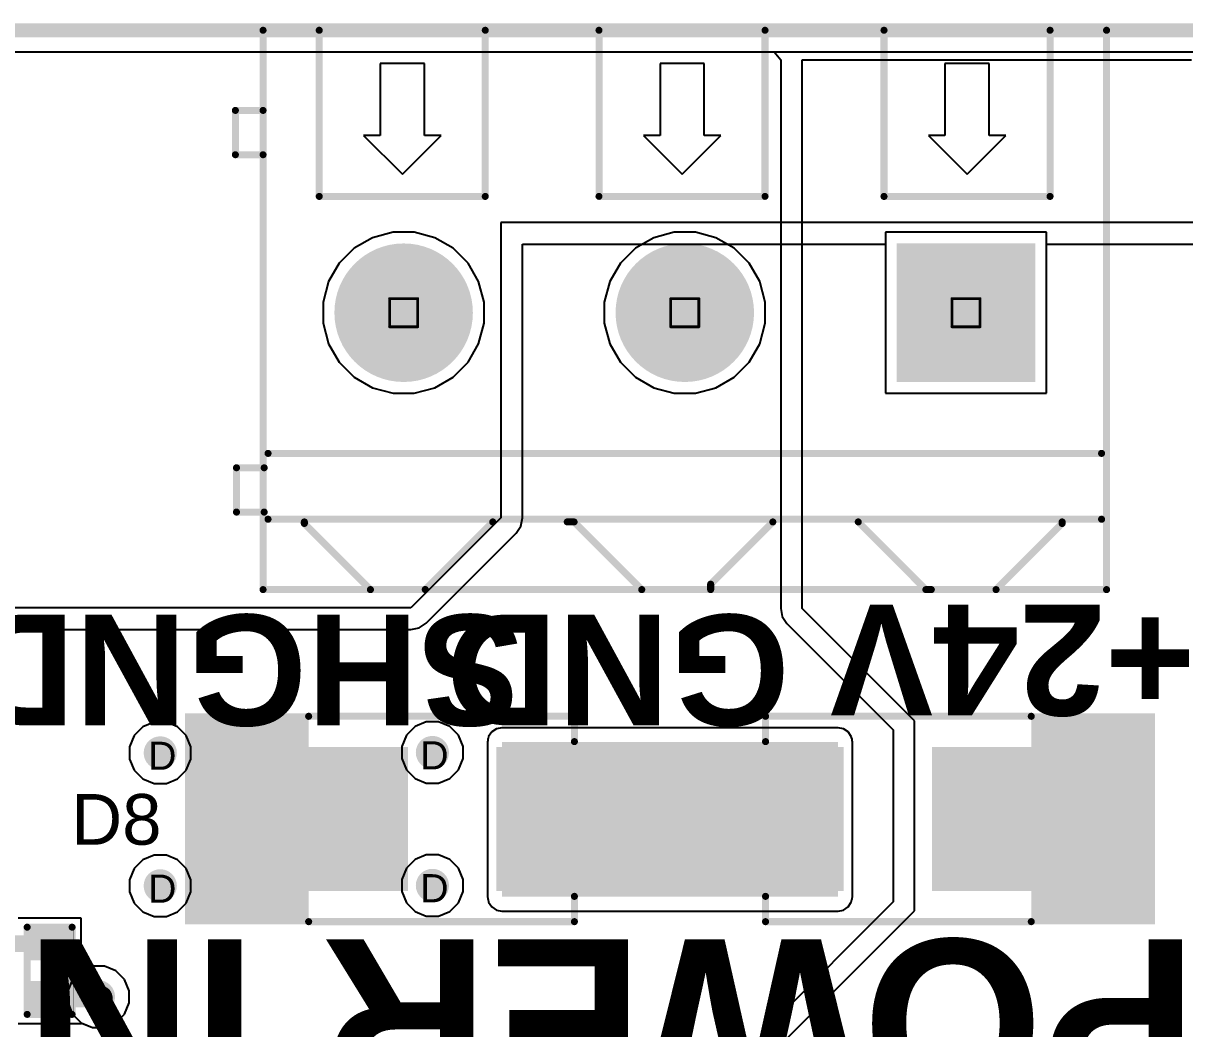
# Model space of a CAD drawing. Header units: inches. Extents: x -11 to 5428, y 0 to 5423.
# Drawn here: x 309.53 to 330.52, y 91.97 to 110.13 of the extents above; entities that cross this region are included whole.
import ezdxf

# ---------------------------------------------------------------- set-up
doc = ezdxf.new("R2010")
doc.units = ezdxf.units.IN
for name, color, linetype in [('Board Outline', 216, 'Continuous'), ('Bottom Layer', 5, 'Continuous'), ('Bottom Solder', 6, 'Continuous'), ('Drill Drawing', 1, 'Continuous'), ('GND', 16, 'Continuous'), ('Multi-Layer', 9, 'Continuous'), ('Pad Holes', 156, 'Continuous'), ('PWR', 76, 'Continuous'), ('Top Layer', 1, 'Continuous'), ('Top Overlay', 2, 'Continuous'), ('Top Paste', 8, 'Continuous'), ('Top Solder', 216, 'Continuous'), ('Via Holes', 16, 'Continuous')]:
    doc.layers.add(name, color=color, linetype=linetype)
doc.styles.add('Arial', font='', dxfattribs={"height": 0.2})
doc.styles.add('Arial_Bold', font='', dxfattribs={"height": 0.2})
doc.styles.get('Arial').set_extended_font_data('Arial')
doc.styles.get('Arial_Bold').set_extended_font_data('Arial', bold=True)

# ---------------------------------------------------------------- blocks, each defined once
blk = doc.blocks.new('R___0402_115')
at = {"layer": 'Top Layer'}
for points in [[(-0.698, -0.318), (-0.698, 0.318), (-0.241, 0.318), (-0.241, -0.318)], [(0.241, -0.318), (0.241, 0.318), (0.699, 0.318), (0.699, -0.318)]]:
    blk.add_hatch(color=1, dxfattribs=at).paths.add_polyline_path(points)
at = {"layer": 'Top Paste'}
for points in [[(-0.698, -0.318), (-0.698, 0.318), (-0.241, 0.318), (-0.241, -0.318)], [(0.241, -0.318), (0.241, 0.318), (0.699, 0.318), (0.699, -0.318)]]:
    blk.add_hatch(color=8, dxfattribs=at).paths.add_polyline_path(points)
at = {"layer": 'Top Solder'}
for points in [[(-0.753, -0.373), (-0.753, 0.373), (-0.186, 0.373), (-0.186, -0.373)], [(0.186, -0.373), (0.186, 0.373), (0.754, 0.373), (0.754, -0.373)]]:
    blk.add_hatch(color=216, dxfattribs=at).paths.add_polyline_path(points)
at = {"layer": 'Top Overlay'}
for points in [[(-0.787, 0.406, 0.127, 0.127, 0), (0.787, 0.406, 0.127, 0.127, 0)], [(-0.787, 0.406, 0.127, 0.127, 0), (-0.787, -0.406, 0.127, 0.127, 0)], [(0.787, 0.406, 0.127, 0.127, 0), (0.787, -0.406, 0.127, 0.127, 0)], [(-0.787, -0.406, 0.127, 0.127, 0), (0.787, -0.406, 0.127, 0.127, 0)], [(-0.813, -0.432, 0.00323, 0.00323, 0), (0.813, -0.432, 0.00323, 0.00323, 0)]]:
    blk.add_lwpolyline(points, format="xyseb", dxfattribs=at)
for points in [[(-0.819, 0.406, 0.0635, 0.0635, 1), (-0.756, 0.406, 0.0635, 0.0635, 1)], [(-0.819, 0.406, 0.0635, 0.0635, 1), (-0.756, 0.406, 0.0635, 0.0635, 1)], [(0.756, 0.406, 0.0635, 0.0635, 1), (0.819, 0.406, 0.0635, 0.0635, 1)], [(0.756, 0.406, 0.0635, 0.0635, 1), (0.819, 0.406, 0.0635, 0.0635, 1)], [(-0.819, -0.406, 0.0635, 0.0635, 1), (-0.756, -0.406, 0.0635, 0.0635, 1)], [(-0.819, -0.406, 0.0635, 0.0635, 1), (-0.756, -0.406, 0.0635, 0.0635, 1)], [(0.756, -0.406, 0.0635, 0.0635, 1), (0.819, -0.406, 0.0635, 0.0635, 1)], [(0.756, -0.406, 0.0635, 0.0635, 1), (0.819, -0.406, 0.0635, 0.0635, 1)], [(-0.814, -0.432, 0.00161, 0.00161, 1), (-0.812, -0.432, 0.00161, 0.00161, 1)], [(0.812, -0.432, 0.00161, 0.00161, 1), (0.814, -0.432, 0.00161, 0.00161, 1)]]:
    blk.add_lwpolyline(points, format="xyseb", close=True, dxfattribs=at)
blk = doc.blocks.new('SMB__588')
at = {"layer": 'Top Layer'}
for points in [[(-3.7, -1.2), (-3.7, 1.2), (-0.9, 1.2), (-0.9, -1.2)], [(0.9, -1.2), (0.9, 1.2), (3.7, 1.2), (3.7, -1.2)]]:
    blk.add_hatch(color=1, dxfattribs=at).paths.add_polyline_path(points)
at = {"layer": 'Top Overlay'}
for points in [[(2.591, 1.245), (4.826, 1.245), (4.826, 1.905), (2.591, 1.905)], [(3.734, -1.651), (4.826, -1.651), (4.826, 1.346), (3.734, 1.346)], [(2.591, -1.905), (4.826, -1.905), (4.826, -1.245), (2.591, -1.245)]]:
    blk.add_hatch(color=2, dxfattribs=at).paths.add_polyline_path(points)
at = {"layer": 'Top Paste'}
for points in [[(-3.7, -1.2), (-3.7, 1.2), (-0.9, 1.2), (-0.9, -1.2)], [(0.9, -1.2), (0.9, 1.2), (3.7, 1.2), (3.7, -1.2)]]:
    blk.add_hatch(color=8, dxfattribs=at).paths.add_polyline_path(points)
at = {"layer": 'Top Solder'}
for points in [[(-3.802, -1.302), (-3.802, 1.302), (-0.798, 1.302), (-0.798, -1.302)], [(0.798, -1.302), (0.798, 1.302), (3.802, 1.302), (3.802, -1.302)]]:
    blk.add_hatch(color=216, dxfattribs=at).paths.add_polyline_path(points)
at = {"layer": 'Top Overlay'}
for points in [[(-2.21, 1.397, 0.127, 0.127, 0), (-2.21, 1.854, 0.127, 0.127, 0)], [(-2.21, 1.854, 0.127, 0.127, 0), (2.591, 1.854, 0.127, 0.127, 0)], [(-2.21, -1.854, 0.127, 0.127, 0), (-2.21, -1.397, 0.127, 0.127, 0)], [(-2.21, -1.854, 0.127, 0.127, 0), (2.591, -1.854, 0.127, 0.127, 0)]]:
    blk.add_lwpolyline(points, format="xyseb", dxfattribs=at)
for points in [[(-2.242, 1.854, 0.0635, 0.0635, 1), (-2.178, 1.854, 0.0635, 0.0635, 1)], [(-2.242, 1.854, 0.0635, 0.0635, 1), (-2.178, 1.854, 0.0635, 0.0635, 1)], [(2.559, 1.854, 0.0635, 0.0635, 1), (2.623, 1.854, 0.0635, 0.0635, 1)], [(-2.242, 1.397, 0.0635, 0.0635, 1), (-2.178, 1.397, 0.0635, 0.0635, 1)], [(-2.242, -1.397, 0.0635, 0.0635, 1), (-2.178, -1.397, 0.0635, 0.0635, 1)], [(-2.242, -1.854, 0.0635, 0.0635, 1), (-2.178, -1.854, 0.0635, 0.0635, 1)], [(-2.242, -1.854, 0.0635, 0.0635, 1), (-2.178, -1.854, 0.0635, 0.0635, 1)], [(2.559, -1.854, 0.0635, 0.0635, 1), (2.623, -1.854, 0.0635, 0.0635, 1)]]:
    blk.add_lwpolyline(points, format="xyseb", close=True, dxfattribs=at)
blk = doc.blocks.new('SMB__589')
at = {"layer": 'Top Layer'}
for points in [[(-3.7, -1.2), (-3.7, 1.2), (-0.9, 1.2), (-0.9, -1.2)], [(0.9, -1.2), (0.9, 1.2), (3.7, 1.2), (3.7, -1.2)]]:
    blk.add_hatch(color=1, dxfattribs=at).paths.add_polyline_path(points)
at = {"layer": 'Top Overlay'}
for points in [[(2.591, 1.245), (4.826, 1.245), (4.826, 1.905), (2.591, 1.905)], [(3.734, -1.651), (4.826, -1.651), (4.826, 1.346), (3.734, 1.346)], [(2.591, -1.905), (4.826, -1.905), (4.826, -1.245), (2.591, -1.245)]]:
    blk.add_hatch(color=2, dxfattribs=at).paths.add_polyline_path(points)
at = {"layer": 'Top Paste'}
for points in [[(-3.7, -1.2), (-3.7, 1.2), (-0.9, 1.2), (-0.9, -1.2)], [(0.9, -1.2), (0.9, 1.2), (3.7, 1.2), (3.7, -1.2)]]:
    blk.add_hatch(color=8, dxfattribs=at).paths.add_polyline_path(points)
at = {"layer": 'Top Solder'}
for points in [[(-3.802, -1.302), (-3.802, 1.302), (-0.798, 1.302), (-0.798, -1.302)], [(0.798, -1.302), (0.798, 1.302), (3.802, 1.302), (3.802, -1.302)]]:
    blk.add_hatch(color=216, dxfattribs=at).paths.add_polyline_path(points)
at = {"layer": 'Top Overlay'}
for points in [[(-2.21, 1.854, 0.127, 0.127, 0), (-2.21, 1.397, 0.127, 0.127, 0)], [(2.591, 1.854, 0.127, 0.127, 0), (-2.21, 1.854, 0.127, 0.127, 0)], [(-2.21, -1.397, 0.127, 0.127, 0), (-2.21, -1.854, 0.127, 0.127, 0)], [(2.591, -1.854, 0.127, 0.127, 0), (-2.21, -1.854, 0.127, 0.127, 0)]]:
    blk.add_lwpolyline(points, format="xyseb", dxfattribs=at)
for points in [[(-2.242, 1.854, 0.0635, 0.0635, 1), (-2.178, 1.854, 0.0635, 0.0635, 1)], [(-2.242, 1.854, 0.0635, 0.0635, 1), (-2.178, 1.854, 0.0635, 0.0635, 1)], [(2.559, 1.854, 0.0635, 0.0635, 1), (2.623, 1.854, 0.0635, 0.0635, 1)], [(-2.242, 1.397, 0.0635, 0.0635, 1), (-2.178, 1.397, 0.0635, 0.0635, 1)], [(-2.242, -1.397, 0.0635, 0.0635, 1), (-2.178, -1.397, 0.0635, 0.0635, 1)], [(-2.242, -1.854, 0.0635, 0.0635, 1), (-2.178, -1.854, 0.0635, 0.0635, 1)], [(-2.242, -1.854, 0.0635, 0.0635, 1), (-2.178, -1.854, 0.0635, 0.0635, 1)], [(2.559, -1.854, 0.0635, 0.0635, 1), (2.623, -1.854, 0.0635, 0.0635, 1)]]:
    blk.add_lwpolyline(points, format="xyseb", close=True, dxfattribs=at)
blk = doc.blocks.new('DB128L_5_08_3P_OG_S_605')
at = {"layer": 'Bottom Layer'}
blk.add_hatch(color=5, dxfattribs=at).paths.add_polyline_path([(-6.28, 1.2), (-3.88, 1.2), (-3.88, -1.2), (-6.28, -1.2)])
h = blk.add_hatch(color=5, dxfattribs=at)
edge = h.paths.add_edge_path()
edge.add_arc((0, 0), 1.2, 0, 360)
h = blk.add_hatch(color=5, dxfattribs=at)
edge = h.paths.add_edge_path()
edge.add_arc((5.08, 0), 1.2, 0, 360)
at = {"layer": 'Bottom Solder'}
blk.add_hatch(color=6, dxfattribs=at).paths.add_polyline_path([(-6.331, 1.251), (-3.829, 1.251), (-3.829, -1.251), (-6.331, -1.251)])
h = blk.add_hatch(color=6, dxfattribs=at)
edge = h.paths.add_edge_path()
edge.add_arc((0, 0), 1.251, 0, 360)
h = blk.add_hatch(color=6, dxfattribs=at)
edge = h.paths.add_edge_path()
edge.add_arc((5.08, 0), 1.251, 0, 360)
at = {"layer": 'GND'}
blk.add_hatch(color=16, dxfattribs=at).paths.add_polyline_path([(-6.28, 1.2), (-3.88, 1.2), (-3.88, -1.2), (-6.28, -1.2)])
h = blk.add_hatch(color=16, dxfattribs=at)
edge = h.paths.add_edge_path()
edge.add_arc((0, 0), 1.2, 0, 360)
h = blk.add_hatch(color=16, dxfattribs=at)
edge = h.paths.add_edge_path()
edge.add_arc((5.08, 0), 1.2, 0, 360)
at = {"layer": 'Multi-Layer'}
blk.add_hatch(color=9, dxfattribs=at).paths.add_polyline_path([(-6.28, 1.2), (-3.88, 1.2), (-3.88, -1.2), (-6.28, -1.2)])
h = blk.add_hatch(color=9, dxfattribs=at)
edge = h.paths.add_edge_path()
edge.add_arc((0, 0), 1.2, 0, 360)
h = blk.add_hatch(color=9, dxfattribs=at)
edge = h.paths.add_edge_path()
edge.add_arc((5.08, 0), 1.2, 0, 360)
at = {"layer": 'Pad Holes'}
h = blk.add_hatch(color=7, dxfattribs=at)
edge = h.paths.add_edge_path()
edge.add_arc((-5.08, 0), 0.8, 0, 360)
h = blk.add_hatch(color=7, dxfattribs=at)
edge = h.paths.add_edge_path()
edge.add_arc((0, 0), 0.8, 0, 360)
h = blk.add_hatch(color=7, dxfattribs=at)
edge = h.paths.add_edge_path()
edge.add_arc((5.08, 0), 0.8, 0, 360)
at = {"layer": 'PWR'}
blk.add_hatch(color=76, dxfattribs=at).paths.add_polyline_path([(-6.28, 1.2), (-3.88, 1.2), (-3.88, -1.2), (-6.28, -1.2)])
h = blk.add_hatch(color=76, dxfattribs=at)
edge = h.paths.add_edge_path()
edge.add_arc((0, 0), 1.2, 0, 360)
h = blk.add_hatch(color=76, dxfattribs=at)
edge = h.paths.add_edge_path()
edge.add_arc((5.08, 0), 1.2, 0, 360)
at = {"layer": 'Top Layer'}
blk.add_hatch(color=1, dxfattribs=at).paths.add_polyline_path([(-6.28, 1.2), (-3.88, 1.2), (-3.88, -1.2), (-6.28, -1.2)])
h = blk.add_hatch(color=1, dxfattribs=at)
edge = h.paths.add_edge_path()
edge.add_arc((0, 0), 1.2, 0, 360)
h = blk.add_hatch(color=1, dxfattribs=at)
edge = h.paths.add_edge_path()
edge.add_arc((5.08, 0), 1.2, 0, 360)
at = {"layer": 'Top Solder'}
blk.add_hatch(color=216, dxfattribs=at).paths.add_polyline_path([(-6.331, 1.251), (-3.829, 1.251), (-3.829, -1.251), (-6.331, -1.251)])
h = blk.add_hatch(color=216, dxfattribs=at)
edge = h.paths.add_edge_path()
edge.add_arc((0, 0), 1.251, 0, 360)
h = blk.add_hatch(color=216, dxfattribs=at)
edge = h.paths.add_edge_path()
edge.add_arc((5.08, 0), 1.251, 0, 360)
at = {"layer": 'Top Overlay'}
for p, q in [((-5.1, -2.5), (-5.8, -3.2)), ((-4.4, -3.2), (-5.1, -2.5)), ((-5.1, -2.5), (-5.1, -2.5)), ((0.048, -2.5), (-0.652, -3.2)), ((0.748, -3.2), (0.048, -2.5)), ((0.048, -2.5), (0.048, -2.5)), ((5.103, -2.5), (4.403, -3.2)), ((5.803, -3.2), (5.103, -2.5)), ((5.103, -2.5), (5.103, -2.5)), ((-5.8, -3.2), (-5.5, -3.2)), ((-5.5, -3.2), (-5.5, -4.5)), ((-4.7, -4.5), (-4.7, -3.2)), ((-4.7, -3.2), (-4.4, -3.2)), ((-0.652, -3.2), (-0.352, -3.2)), ((-0.352, -3.2), (-0.352, -4.5)), ((0.448, -4.5), (0.448, -3.2)), ((0.448, -3.2), (0.748, -3.2)), ((4.403, -3.2), (4.703, -3.2)), ((4.703, -3.2), (4.703, -4.5)), ((5.503, -4.5), (5.503, -3.2)), ((5.503, -3.2), (5.803, -3.2)), ((-5.5, -4.5), (-4.7, -4.5)), ((-0.352, -4.5), (0.448, -4.5)), ((4.703, -4.5), (5.503, -4.5))]:
    blk.add_line(p, q, dxfattribs=at)
for points in [[(-7.62, 5, 0.127, 0.127, 0), (-7.62, -5.1, 0.127, 0.127, 0)], [(7.62, 5, 0.127, 0.127, 0), (-7.62, 5, 0.127, 0.127, 0)], [(-5.623, 5, 0.127, 0.127, 0), (-6.817, 3.806, 0.127, 0.127, 0)], [(-4.356, 5, 0.127, 0.127, 0), (-4.455, 5, 0.127, 0.127, 0)], [(-3.134, 3.778, 0.127, 0.127, 0), (-4.356, 5, 0.127, 0.127, 0)], [(-0.467, 5, 0.127, 0.127, 0), (-0.467, 4.902, 0.127, 0.127, 0)], [(2, 3.778, 0.127, 0.127, 0), (0.778, 5, 0.127, 0.127, 0)], [(4.689, 4.997, 0.127, 0.127, 0), (3.47, 3.778, 0.127, 0.127, 0)], [(4.689, 5, 0.127, 0.127, 0), (4.689, 4.997, 0.127, 0.127, 0)], [(6.874, 3.806, 0.127, 0.127, 0), (5.68, 5, 0.127, 0.127, 0)], [(7.62, 5, 0.127, 0.127, 0), (7.62, -5.1, 0.127, 0.127, 0)], [(-0.467, 4.902, 0.127, 0.127, 0), (-1.59, 3.778, 0.127, 0.127, 0)], [(7.53, 3.729, 0.127, 0.127, 0), (-7.53, 3.729, 0.127, 0.127, 0)], [(-6.817, 3.806, 0.127, 0.127, 0), (-6.817, 3.778, 0.127, 0.127, 0)], [(2.124, 3.778, 0.127, 0.127, 0), (2, 3.778, 0.127, 0.127, 0)], [(6.874, 3.806, 0.127, 0.127, 0), (6.874, 3.778, 0.127, 0.127, 0)], [(8.1, 3.6, 0.127, 0.127, 0), (7.6, 3.6, 0.127, 0.127, 0)], [(8.1, 3.6, 0.127, 0.127, 0), (8.1, 2.8, 0.127, 0.127, 0)], [(8.1, 2.8, 0.127, 0.127, 0), (7.6, 2.8, 0.127, 0.127, 0)], [(7.53, 2.54, 0.127, 0.127, 0), (-7.53, 2.54, 0.127, 0.127, 0)], [(-3.599, -2.1, 0.127, 0.127, 0), (-6.599, -2.1, 0.127, 0.127, 0)], [(-6.599, -2.1, 0.127, 0.127, 0), (-6.599, -5.1, 0.127, 0.127, 0)], [(-3.599, -2.1, 0.127, 0.127, 0), (-3.599, -5.1, 0.127, 0.127, 0)], [(1.55, -2.101, 0.127, 0.127, 0), (-1.449, -2.101, 0.127, 0.127, 0)], [(-1.449, -2.101, 0.127, 0.127, 0), (-1.449, -5.1, 0.127, 0.127, 0)], [(1.55, -2.101, 0.127, 0.127, 0), (1.55, -5.1, 0.127, 0.127, 0)], [(6.605, -2.1, 0.127, 0.127, 0), (3.605, -2.1, 0.127, 0.127, 0)], [(3.605, -2.1, 0.127, 0.127, 0), (3.605, -5.1, 0.127, 0.127, 0)], [(6.605, -2.1, 0.127, 0.127, 0), (6.605, -5.1, 0.127, 0.127, 0)], [(8.12, -2.853, 0.127, 0.127, 0), (7.62, -2.853, 0.127, 0.127, 0)], [(8.12, -2.853, 0.127, 0.127, 0), (8.12, -3.653, 0.127, 0.127, 0)], [(8.12, -3.653, 0.127, 0.127, 0), (7.62, -3.653, 0.127, 0.127, 0)], [(7.62, -5.1, 0.127, 0.127, 0), (-7.62, -5.1, 0.127, 0.127, 0)]]:
    blk.add_lwpolyline(points, format="xyseb", dxfattribs=at)
for points in [[(-7.652, 5, 0.0635, 0.0635, 1), (-7.588, 5, 0.0635, 0.0635, 1)], [(-7.652, 5, 0.0635, 0.0635, 1), (-7.588, 5, 0.0635, 0.0635, 1)], [(-5.655, 5, 0.0635, 0.0635, 1), (-5.591, 5, 0.0635, 0.0635, 1)], [(-4.486, 5, 0.0635, 0.0635, 1), (-4.423, 5, 0.0635, 0.0635, 1)], [(-4.387, 5, 0.0635, 0.0635, 1), (-4.324, 5, 0.0635, 0.0635, 1)], [(-4.387, 5, 0.0635, 0.0635, 1), (-4.324, 5, 0.0635, 0.0635, 1)], [(-0.499, 5, 0.0635, 0.0635, 1), (-0.435, 5, 0.0635, 0.0635, 1)], [(0.746, 5, 0.0635, 0.0635, 1), (0.81, 5, 0.0635, 0.0635, 1)], [(4.658, 5, 0.0635, 0.0635, 1), (4.721, 5, 0.0635, 0.0635, 1)], [(4.658, 4.997, 0.0635, 0.0635, 1), (4.721, 4.997, 0.0635, 0.0635, 1)], [(4.658, 4.997, 0.0635, 0.0635, 1), (4.721, 4.997, 0.0635, 0.0635, 1)], [(5.648, 5, 0.0635, 0.0635, 1), (5.712, 5, 0.0635, 0.0635, 1)], [(7.588, 5, 0.0635, 0.0635, 1), (7.652, 5, 0.0635, 0.0635, 1)], [(7.588, 5, 0.0635, 0.0635, 1), (7.652, 5, 0.0635, 0.0635, 1)], [(-0.499, 4.902, 0.0635, 0.0635, 1), (-0.435, 4.902, 0.0635, 0.0635, 1)], [(-0.499, 4.902, 0.0635, 0.0635, 1), (-0.435, 4.902, 0.0635, 0.0635, 1)], [(-7.562, 3.729, 0.0635, 0.0635, 1), (-7.498, 3.729, 0.0635, 0.0635, 1)], [(-6.849, 3.806, 0.0635, 0.0635, 1), (-6.785, 3.806, 0.0635, 0.0635, 1)], [(-6.849, 3.806, 0.0635, 0.0635, 1), (-6.785, 3.806, 0.0635, 0.0635, 1)], [(-6.849, 3.778, 0.0635, 0.0635, 1), (-6.785, 3.778, 0.0635, 0.0635, 1)], [(-3.166, 3.778, 0.0635, 0.0635, 1), (-3.102, 3.778, 0.0635, 0.0635, 1)], [(-1.622, 3.778, 0.0635, 0.0635, 1), (-1.559, 3.778, 0.0635, 0.0635, 1)], [(1.968, 3.778, 0.0635, 0.0635, 1), (2.031, 3.778, 0.0635, 0.0635, 1)], [(1.968, 3.778, 0.0635, 0.0635, 1), (2.031, 3.778, 0.0635, 0.0635, 1)], [(2.092, 3.778, 0.0635, 0.0635, 1), (2.156, 3.778, 0.0635, 0.0635, 1)], [(3.438, 3.778, 0.0635, 0.0635, 1), (3.502, 3.778, 0.0635, 0.0635, 1)], [(6.842, 3.806, 0.0635, 0.0635, 1), (6.906, 3.806, 0.0635, 0.0635, 1)], [(6.842, 3.806, 0.0635, 0.0635, 1), (6.906, 3.806, 0.0635, 0.0635, 1)], [(6.842, 3.778, 0.0635, 0.0635, 1), (6.906, 3.778, 0.0635, 0.0635, 1)], [(7.498, 3.729, 0.0635, 0.0635, 1), (7.562, 3.729, 0.0635, 0.0635, 1)], [(7.568, 3.6, 0.0635, 0.0635, 1), (7.632, 3.6, 0.0635, 0.0635, 1)], [(8.068, 3.6, 0.0635, 0.0635, 1), (8.132, 3.6, 0.0635, 0.0635, 1)], [(8.068, 3.6, 0.0635, 0.0635, 1), (8.132, 3.6, 0.0635, 0.0635, 1)], [(7.568, 2.8, 0.0635, 0.0635, 1), (7.632, 2.8, 0.0635, 0.0635, 1)], [(8.068, 2.8, 0.0635, 0.0635, 1), (8.132, 2.8, 0.0635, 0.0635, 1)], [(8.068, 2.8, 0.0635, 0.0635, 1), (8.132, 2.8, 0.0635, 0.0635, 1)], [(-7.562, 2.54, 0.0635, 0.0635, 1), (-7.498, 2.54, 0.0635, 0.0635, 1)], [(7.498, 2.54, 0.0635, 0.0635, 1), (7.562, 2.54, 0.0635, 0.0635, 1)], [(-6.631, -2.1, 0.0635, 0.0635, 1), (-6.567, -2.1, 0.0635, 0.0635, 1)], [(-6.631, -2.1, 0.0635, 0.0635, 1), (-6.567, -2.1, 0.0635, 0.0635, 1)], [(-3.631, -2.1, 0.0635, 0.0635, 1), (-3.567, -2.1, 0.0635, 0.0635, 1)], [(-3.631, -2.1, 0.0635, 0.0635, 1), (-3.567, -2.1, 0.0635, 0.0635, 1)], [(-1.481, -2.101, 0.0635, 0.0635, 1), (-1.418, -2.101, 0.0635, 0.0635, 1)], [(-1.481, -2.101, 0.0635, 0.0635, 1), (-1.418, -2.101, 0.0635, 0.0635, 1)], [(1.519, -2.101, 0.0635, 0.0635, 1), (1.582, -2.101, 0.0635, 0.0635, 1)], [(1.519, -2.101, 0.0635, 0.0635, 1), (1.582, -2.101, 0.0635, 0.0635, 1)], [(3.574, -2.1, 0.0635, 0.0635, 1), (3.637, -2.1, 0.0635, 0.0635, 1)], [(3.574, -2.1, 0.0635, 0.0635, 1), (3.637, -2.1, 0.0635, 0.0635, 1)], [(6.573, -2.1, 0.0635, 0.0635, 1), (6.637, -2.1, 0.0635, 0.0635, 1)], [(6.573, -2.1, 0.0635, 0.0635, 1), (6.637, -2.1, 0.0635, 0.0635, 1)], [(7.588, -2.853, 0.0635, 0.0635, 1), (7.652, -2.853, 0.0635, 0.0635, 1)], [(8.088, -2.853, 0.0635, 0.0635, 1), (8.152, -2.853, 0.0635, 0.0635, 1)], [(8.088, -2.853, 0.0635, 0.0635, 1), (8.152, -2.853, 0.0635, 0.0635, 1)], [(7.588, -3.653, 0.0635, 0.0635, 1), (7.652, -3.653, 0.0635, 0.0635, 1)], [(8.088, -3.653, 0.0635, 0.0635, 1), (8.152, -3.653, 0.0635, 0.0635, 1)], [(8.088, -3.653, 0.0635, 0.0635, 1), (8.152, -3.653, 0.0635, 0.0635, 1)], [(-7.652, -5.1, 0.0635, 0.0635, 1), (-7.588, -5.1, 0.0635, 0.0635, 1)], [(-7.652, -5.1, 0.0635, 0.0635, 1), (-7.588, -5.1, 0.0635, 0.0635, 1)], [(7.588, -5.1, 0.0635, 0.0635, 1), (7.652, -5.1, 0.0635, 0.0635, 1)], [(7.588, -5.1, 0.0635, 0.0635, 1), (7.652, -5.1, 0.0635, 0.0635, 1)], [(-6.631, -5.1, 0.0635, 0.0635, 1), (-6.567, -5.1, 0.0635, 0.0635, 1)], [(-3.631, -5.1, 0.0635, 0.0635, 1), (-3.567, -5.1, 0.0635, 0.0635, 1)], [(-1.481, -5.1, 0.0635, 0.0635, 1), (-1.418, -5.1, 0.0635, 0.0635, 1)], [(1.519, -5.1, 0.0635, 0.0635, 1), (1.582, -5.1, 0.0635, 0.0635, 1)], [(3.574, -5.1, 0.0635, 0.0635, 1), (3.637, -5.1, 0.0635, 0.0635, 1)], [(6.573, -5.1, 0.0635, 0.0635, 1), (6.637, -5.1, 0.0635, 0.0635, 1)]]:
    blk.add_lwpolyline(points, format="xyseb", close=True, dxfattribs=at)

msp = doc.modelspace()

# ---------------------------------------------------------------- hatches: boundary and pattern name
at = {"layer": 'Bottom Layer'}
h = msp.add_hatch(color=5, dxfattribs=at)
edge = h.paths.add_edge_path()
edge.add_arc((312.006, 96.951), 0.3, 0, 360)
h = msp.add_hatch(color=5, dxfattribs=at)
edge = h.paths.add_edge_path()
edge.add_arc((316.923, 96.958), 0.3, 0, 360)
h = msp.add_hatch(color=5, dxfattribs=at)
edge = h.paths.add_edge_path()
edge.add_arc((316.923, 94.558), 0.3, 0, 360)
h = msp.add_hatch(color=5, dxfattribs=at)
edge = h.paths.add_edge_path()
edge.add_arc((312.006, 94.551), 0.3, 0, 360)
h = msp.add_hatch(color=5, dxfattribs=at)
edge = h.paths.add_edge_path()
edge.add_arc((310.889, 92.547), 0.3, 0, 360)
at = {"layer": 'GND'}
h = msp.add_hatch(color=16, dxfattribs=at)
edge = h.paths.add_edge_path()
edge.add_arc((312.006, 96.951), 0.3, 0, 360)
h = msp.add_hatch(color=16, dxfattribs=at)
edge = h.paths.add_edge_path()
edge.add_arc((316.923, 96.958), 0.3, 0, 360)
h = msp.add_hatch(color=16, dxfattribs=at)
edge = h.paths.add_edge_path()
edge.add_arc((316.923, 94.558), 0.3, 0, 360)
h = msp.add_hatch(color=16, dxfattribs=at)
edge = h.paths.add_edge_path()
edge.add_arc((312.006, 94.551), 0.3, 0, 360)
h = msp.add_hatch(color=16, dxfattribs=at)
edge = h.paths.add_edge_path()
edge.add_arc((310.889, 92.547), 0.3, 0, 360)
at = {"layer": 'PWR'}
h = msp.add_hatch(color=76, dxfattribs=at)
edge = h.paths.add_edge_path()
edge.add_arc((312.006, 96.951), 0.3, 0, 360)
h = msp.add_hatch(color=76, dxfattribs=at)
edge = h.paths.add_edge_path()
edge.add_arc((316.923, 96.958), 0.3, 0, 360)
h = msp.add_hatch(color=76, dxfattribs=at)
edge = h.paths.add_edge_path()
edge.add_arc((316.923, 94.558), 0.3, 0, 360)
h = msp.add_hatch(color=76, dxfattribs=at)
edge = h.paths.add_edge_path()
edge.add_arc((312.006, 94.551), 0.3, 0, 360)
h = msp.add_hatch(color=76, dxfattribs=at)
edge = h.paths.add_edge_path()
edge.add_arc((310.889, 92.547), 0.3, 0, 360)
at = {"layer": 'Top Layer'}
h = msp.add_hatch(color=1, dxfattribs=at)
edge = h.paths.add_edge_path()
edge.add_arc((312.006, 96.951), 0.3, 0, 360)
h = msp.add_hatch(color=1, dxfattribs=at)
edge = h.paths.add_edge_path()
edge.add_arc((316.923, 96.958), 0.3, 0, 360)
msp.add_hatch(color=1, dxfattribs=at).paths.add_polyline_path([(318.178, 94.354), (324.252, 94.354), (324.252, 97.148), (318.178, 97.148)])
h = msp.add_hatch(color=1, dxfattribs=at)
edge = h.paths.add_edge_path()
edge.add_arc((316.923, 94.558), 0.3, 0, 360)
h = msp.add_hatch(color=1, dxfattribs=at)
edge = h.paths.add_edge_path()
edge.add_arc((312.006, 94.551), 0.3, 0, 360)
h = msp.add_hatch(color=1, dxfattribs=at)
edge = h.paths.add_edge_path()
edge.add_arc((310.889, 92.547), 0.3, 0, 360)
at = {"layer": 'Via Holes'}
h = msp.add_hatch(color=7, dxfattribs=at)
edge = h.paths.add_edge_path()
edge.add_arc((312.006, 96.951), 0.15, 0, 360)
h = msp.add_hatch(color=7, dxfattribs=at)
edge = h.paths.add_edge_path()
edge.add_arc((316.923, 96.958), 0.15, 0, 360)
h = msp.add_hatch(color=7, dxfattribs=at)
edge = h.paths.add_edge_path()
edge.add_arc((312.006, 94.551), 0.15, 0, 360)
h = msp.add_hatch(color=7, dxfattribs=at)
edge = h.paths.add_edge_path()
edge.add_arc((316.923, 94.558), 0.15, 0, 360)
h = msp.add_hatch(color=7, dxfattribs=at)
edge = h.paths.add_edge_path()
edge.add_arc((310.889, 92.547), 0.15, 0, 360)

# ---------------------------------------------------------------- linework, layer by layer
at = {"layer": 'Board Outline'}
msp.add_lwpolyline([(0, 110, 0.254, 0.254, 0), (344, 110, 0.254, 0.254, 0)], format="xyseb", dxfattribs=at)
at = {"layer": 'Bottom Layer'}
for p, q in [((9.715, 109.612), (334.285, 109.612)), ((315.842, 106.255), (315.51, 106.064)), ((316.211, 106.354), (315.842, 106.255)), ((316.594, 106.354), (316.211, 106.354)), ((316.964, 106.255), (316.594, 106.354)), ((317.296, 106.064), (316.964, 106.255)), ((328.017, 106.354), (325.109, 106.354)), ((325.109, 106.354), (325.109, 103.446)), ((328.017, 103.446), (328.017, 106.354)), ((315.51, 106.064), (315.239, 105.793)), ((317.566, 105.793), (317.296, 106.064)), ((315.239, 105.793), (315.048, 105.461)), ((317.758, 105.461), (317.566, 105.793)), ((315.048, 105.461), (314.949, 105.091)), ((317.857, 105.091), (317.758, 105.461)), ((314.949, 105.091), (314.949, 104.709)), ((317.857, 104.709), (317.857, 105.091)), ((314.949, 104.709), (315.048, 104.339)), ((317.758, 104.339), (317.857, 104.709)), ((315.048, 104.339), (315.239, 104.007)), ((317.566, 104.007), (317.758, 104.339)), ((315.239, 104.007), (315.51, 103.737)), ((317.296, 103.737), (317.566, 104.007)), ((315.51, 103.737), (315.842, 103.545)), ((316.964, 103.545), (317.296, 103.737)), ((315.842, 103.545), (316.211, 103.446)), ((316.594, 103.446), (316.964, 103.545)), ((316.211, 103.446), (316.594, 103.446)), ((325.109, 103.446), (328.017, 103.446)), ((310.576, 93.017), (310.42, 92.861)), ((310.779, 93.101), (310.576, 93.017)), ((311, 93.101), (310.779, 93.101)), ((311.203, 93.017), (311, 93.101)), ((311.359, 92.861), (311.203, 93.017)), ((310.42, 92.861), (310.335, 92.657)), ((311.443, 92.657), (311.359, 92.861)), ((310.335, 92.657), (310.335, 92.437)), ((311.443, 92.437), (311.443, 92.657)), ((310.335, 92.437), (310.42, 92.233)), ((311.359, 92.233), (311.443, 92.437)), ((310.42, 92.233), (310.576, 92.078)), ((311.203, 92.078), (311.359, 92.233)), ((310.576, 92.078), (310.779, 91.993)), ((310.779, 91.993), (311, 91.993)), ((311, 91.993), (311.203, 92.078))]:
    msp.add_line(p, q, dxfattribs=at)
at = {"layer": 'Drill Drawing'}
for points in [[(316.149, 105.154, 0.0508, 0.0508, 0), (316.657, 105.154, 0.0508, 0.0508, 0)], [(316.149, 104.646, 0.0508, 0.0508, 0), (316.149, 105.154, 0.0508, 0.0508, 0)], [(316.657, 104.646, 0.0508, 0.0508, 0), (316.657, 105.154, 0.0508, 0.0508, 0)], [(321.229, 105.154, 0.0508, 0.0508, 0), (321.737, 105.154, 0.0508, 0.0508, 0)], [(321.229, 104.646, 0.0508, 0.0508, 0), (321.229, 105.154, 0.0508, 0.0508, 0)], [(321.737, 104.646, 0.0508, 0.0508, 0), (321.737, 105.154, 0.0508, 0.0508, 0)], [(326.309, 105.154, 0.0508, 0.0508, 0), (326.817, 105.154, 0.0508, 0.0508, 0)], [(326.309, 104.646, 0.0508, 0.0508, 0), (326.309, 105.154, 0.0508, 0.0508, 0)], [(326.817, 104.646, 0.0508, 0.0508, 0), (326.817, 105.154, 0.0508, 0.0508, 0)], [(316.149, 104.646, 0.0508, 0.0508, 0), (316.657, 104.646, 0.0508, 0.0508, 0)], [(321.229, 104.646, 0.0508, 0.0508, 0), (321.737, 104.646, 0.0508, 0.0508, 0)], [(326.309, 104.646, 0.0508, 0.0508, 0), (326.817, 104.646, 0.0508, 0.0508, 0)]]:
    msp.add_lwpolyline(points, format="xyseb", dxfattribs=at)
for points in [[(316.136, 105.154, 0.0254, 0.0254, 1), (316.162, 105.154, 0.0254, 0.0254, 1)], [(316.136, 105.154, 0.0254, 0.0254, 1), (316.162, 105.154, 0.0254, 0.0254, 1)], [(316.644, 105.154, 0.0254, 0.0254, 1), (316.67, 105.154, 0.0254, 0.0254, 1)], [(316.644, 105.154, 0.0254, 0.0254, 1), (316.67, 105.154, 0.0254, 0.0254, 1)], [(321.216, 105.154, 0.0254, 0.0254, 1), (321.242, 105.154, 0.0254, 0.0254, 1)], [(321.216, 105.154, 0.0254, 0.0254, 1), (321.242, 105.154, 0.0254, 0.0254, 1)], [(321.724, 105.154, 0.0254, 0.0254, 1), (321.75, 105.154, 0.0254, 0.0254, 1)], [(321.724, 105.154, 0.0254, 0.0254, 1), (321.75, 105.154, 0.0254, 0.0254, 1)], [(326.296, 105.154, 0.0254, 0.0254, 1), (326.322, 105.154, 0.0254, 0.0254, 1)], [(326.296, 105.154, 0.0254, 0.0254, 1), (326.322, 105.154, 0.0254, 0.0254, 1)], [(326.804, 105.154, 0.0254, 0.0254, 1), (326.83, 105.154, 0.0254, 0.0254, 1)], [(326.804, 105.154, 0.0254, 0.0254, 1), (326.83, 105.154, 0.0254, 0.0254, 1)], [(316.136, 104.646, 0.0254, 0.0254, 1), (316.162, 104.646, 0.0254, 0.0254, 1)], [(316.136, 104.646, 0.0254, 0.0254, 1), (316.162, 104.646, 0.0254, 0.0254, 1)], [(316.644, 104.646, 0.0254, 0.0254, 1), (316.67, 104.646, 0.0254, 0.0254, 1)], [(316.644, 104.646, 0.0254, 0.0254, 1), (316.67, 104.646, 0.0254, 0.0254, 1)], [(321.216, 104.646, 0.0254, 0.0254, 1), (321.242, 104.646, 0.0254, 0.0254, 1)], [(321.216, 104.646, 0.0254, 0.0254, 1), (321.242, 104.646, 0.0254, 0.0254, 1)], [(321.724, 104.646, 0.0254, 0.0254, 1), (321.75, 104.646, 0.0254, 0.0254, 1)], [(321.724, 104.646, 0.0254, 0.0254, 1), (321.75, 104.646, 0.0254, 0.0254, 1)], [(326.296, 104.646, 0.0254, 0.0254, 1), (326.322, 104.646, 0.0254, 0.0254, 1)], [(326.296, 104.646, 0.0254, 0.0254, 1), (326.322, 104.646, 0.0254, 0.0254, 1)], [(326.804, 104.646, 0.0254, 0.0254, 1), (326.83, 104.646, 0.0254, 0.0254, 1)], [(326.804, 104.646, 0.0254, 0.0254, 1), (326.83, 104.646, 0.0254, 0.0254, 1)]]:
    msp.add_lwpolyline(points, format="xyseb", close=True, dxfattribs=at)
at = {"layer": 'GND'}
for p, q in [((0.388, 109.612), (343.612, 109.612)), ((333.731, 106.528), (318.16, 106.528)), ((318.16, 106.528), (318.16, 101.194)), ((318.549, 101.194), (318.549, 106.139)), ((318.549, 106.139), (325.109, 106.139)), ((325.109, 106.139), (325.109, 103.446)), ((328.017, 103.446), (328.017, 106.139)), ((328.017, 106.139), (333.342, 106.139)), ((325.109, 103.446), (328.017, 103.446)), ((318.16, 101.194), (316.535, 99.568)), ((318.519, 101.045), (318.549, 101.194)), ((318.435, 100.919), (318.519, 101.045)), ((316.809, 99.293), (318.435, 100.919)), ((316.535, 99.568), (10.349, 99.568)), ((316.683, 99.209), (316.809, 99.293)), ((10.737, 99.18), (316.535, 99.18)), ((316.535, 99.18), (316.683, 99.209)), ((310.576, 93.017), (310.42, 92.861)), ((310.779, 93.101), (310.576, 93.017)), ((311, 93.101), (310.779, 93.101)), ((311.203, 93.017), (311, 93.101)), ((311.359, 92.861), (311.203, 93.017)), ((310.42, 92.861), (310.335, 92.657)), ((311.443, 92.657), (311.359, 92.861)), ((310.335, 92.657), (310.335, 92.437)), ((311.443, 92.437), (311.443, 92.657)), ((310.335, 92.437), (310.42, 92.233)), ((311.359, 92.233), (311.443, 92.437)), ((310.42, 92.233), (310.576, 92.078)), ((311.203, 92.078), (311.359, 92.233)), ((310.576, 92.078), (310.779, 91.993)), ((310.779, 91.993), (311, 91.993)), ((311, 91.993), (311.203, 92.078))]:
    msp.add_line(p, q, dxfattribs=at)
at = {"layer": 'PWR'}
for p, q in [((232.674, 109.612), (343.612, 109.612)), ((315.842, 106.255), (315.51, 106.064)), ((316.211, 106.354), (315.842, 106.255)), ((316.594, 106.354), (316.211, 106.354)), ((316.964, 106.255), (316.594, 106.354)), ((317.296, 106.064), (316.964, 106.255)), ((320.922, 106.255), (320.59, 106.064)), ((321.291, 106.354), (320.922, 106.255)), ((321.674, 106.354), (321.291, 106.354)), ((322.044, 106.255), (321.674, 106.354)), ((322.376, 106.064), (322.044, 106.255)), ((328.017, 106.354), (325.109, 106.354)), ((325.109, 106.354), (325.109, 103.446)), ((328.017, 103.446), (328.017, 106.354)), ((315.51, 106.064), (315.239, 105.793)), ((317.566, 105.793), (317.296, 106.064)), ((320.59, 106.064), (320.319, 105.793)), ((322.646, 105.793), (322.376, 106.064)), ((315.239, 105.793), (315.048, 105.461)), ((317.758, 105.461), (317.566, 105.793)), ((320.319, 105.793), (320.128, 105.461)), ((322.838, 105.461), (322.646, 105.793)), ((315.048, 105.461), (314.949, 105.091)), ((317.857, 105.091), (317.758, 105.461)), ((320.128, 105.461), (320.029, 105.091)), ((322.937, 105.091), (322.838, 105.461)), ((314.949, 105.091), (314.949, 104.709)), ((317.857, 104.709), (317.857, 105.091)), ((320.029, 105.091), (320.029, 104.709)), ((322.937, 104.709), (322.937, 105.091)), ((314.949, 104.709), (315.048, 104.339)), ((317.758, 104.339), (317.857, 104.709)), ((320.029, 104.709), (320.128, 104.339)), ((322.838, 104.339), (322.937, 104.709)), ((315.048, 104.339), (315.239, 104.007)), ((317.566, 104.007), (317.758, 104.339)), ((320.128, 104.339), (320.319, 104.007)), ((322.646, 104.007), (322.838, 104.339)), ((315.239, 104.007), (315.51, 103.737)), ((317.296, 103.737), (317.566, 104.007)), ((320.319, 104.007), (320.59, 103.737)), ((322.376, 103.737), (322.646, 104.007)), ((315.51, 103.737), (315.842, 103.545)), ((316.964, 103.545), (317.296, 103.737)), ((320.59, 103.737), (320.922, 103.545)), ((322.044, 103.545), (322.376, 103.737)), ((315.842, 103.545), (316.211, 103.446)), ((316.594, 103.446), (316.964, 103.545)), ((320.922, 103.545), (321.291, 103.446)), ((321.674, 103.446), (322.044, 103.545)), ((316.211, 103.446), (316.594, 103.446)), ((321.291, 103.446), (321.674, 103.446)), ((325.109, 103.446), (328.017, 103.446)), ((311.692, 97.42), (311.536, 97.264)), ((311.896, 97.505), (311.692, 97.42)), ((312.116, 97.505), (311.896, 97.505)), ((312.32, 97.42), (312.116, 97.505)), ((312.476, 97.264), (312.32, 97.42)), ((316.609, 97.428), (316.453, 97.272)), ((316.813, 97.512), (316.609, 97.428)), ((317.033, 97.512), (316.813, 97.512)), ((317.237, 97.428), (317.033, 97.512)), ((317.393, 97.272), (317.237, 97.428)), ((311.536, 97.264), (311.452, 97.061)), ((312.56, 97.061), (312.476, 97.264)), ((316.453, 97.272), (316.369, 97.068)), ((317.477, 97.068), (317.393, 97.272)), ((311.452, 97.061), (311.452, 96.84)), ((312.56, 96.84), (312.56, 97.061)), ((316.369, 97.068), (316.369, 96.848)), ((317.477, 96.848), (317.477, 97.068)), ((311.452, 96.84), (311.536, 96.637)), ((312.476, 96.637), (312.56, 96.84)), ((316.369, 96.848), (316.453, 96.644)), ((317.393, 96.644), (317.477, 96.848)), ((311.536, 96.637), (311.692, 96.481)), ((312.32, 96.481), (312.476, 96.637)), ((316.453, 96.644), (316.609, 96.489)), ((317.237, 96.489), (317.393, 96.644)), ((311.692, 96.481), (311.896, 96.397)), ((311.896, 96.397), (312.116, 96.397)), ((312.116, 96.397), (312.32, 96.481)), ((316.609, 96.489), (316.813, 96.404)), ((316.813, 96.404), (317.033, 96.404)), ((317.033, 96.404), (317.237, 96.489)), ((311.896, 95.105), (311.692, 95.02)), ((312.116, 95.105), (311.896, 95.105)), ((312.32, 95.02), (312.116, 95.105)), ((316.813, 95.112), (316.609, 95.028)), ((317.033, 95.112), (316.813, 95.112)), ((317.237, 95.028), (317.033, 95.112)), ((311.536, 94.864), (311.452, 94.661)), ((311.692, 95.02), (311.536, 94.864)), ((312.476, 94.864), (312.32, 95.02)), ((312.56, 94.661), (312.476, 94.864)), ((316.453, 94.872), (316.369, 94.668)), ((316.609, 95.028), (316.453, 94.872)), ((317.393, 94.872), (317.237, 95.028)), ((317.477, 94.668), (317.393, 94.872)), ((311.452, 94.661), (311.452, 94.44)), ((312.56, 94.44), (312.56, 94.661)), ((316.369, 94.668), (316.369, 94.448)), ((317.477, 94.448), (317.477, 94.668)), ((311.452, 94.44), (311.536, 94.237)), ((312.476, 94.237), (312.56, 94.44)), ((316.369, 94.448), (316.453, 94.244)), ((317.393, 94.244), (317.477, 94.448)), ((311.536, 94.237), (311.692, 94.081)), ((312.32, 94.081), (312.476, 94.237)), ((316.453, 94.244), (316.609, 94.089)), ((317.237, 94.089), (317.393, 94.244)), ((311.692, 94.081), (311.896, 93.997)), ((312.116, 93.997), (312.32, 94.081)), ((316.609, 94.089), (316.813, 94.004)), ((317.033, 94.004), (317.237, 94.089)), ((311.896, 93.997), (312.116, 93.997)), ((316.813, 94.004), (317.033, 94.004))]:
    msp.add_line(p, q, dxfattribs=at)
at = {"layer": 'Top Layer'}
for p, q in [((9.715, 109.612), (323.096, 109.612)), ((323.096, 109.612), (323.215, 109.467)), ((323.215, 109.467), (323.215, 99.561)), ((323.603, 99.561), (323.603, 109.467)), ((323.603, 109.467), (330.639, 109.467)), ((315.842, 106.255), (315.51, 106.064)), ((316.211, 106.354), (315.842, 106.255)), ((316.594, 106.354), (316.211, 106.354)), ((316.964, 106.255), (316.594, 106.354)), ((317.296, 106.064), (316.964, 106.255)), ((315.51, 106.064), (315.239, 105.793)), ((317.566, 105.793), (317.296, 106.064)), ((315.239, 105.793), (315.048, 105.461)), ((317.758, 105.461), (317.566, 105.793)), ((315.048, 105.461), (314.949, 105.091)), ((317.857, 105.091), (317.758, 105.461)), ((314.949, 105.091), (314.949, 104.709)), ((317.857, 104.709), (317.857, 105.091)), ((314.949, 104.709), (315.048, 104.339)), ((317.758, 104.339), (317.857, 104.709)), ((315.048, 104.339), (315.239, 104.007)), ((317.566, 104.007), (317.758, 104.339)), ((315.239, 104.007), (315.51, 103.737)), ((317.296, 103.737), (317.566, 104.007)), ((315.51, 103.737), (315.842, 103.545)), ((316.964, 103.545), (317.296, 103.737)), ((315.842, 103.545), (316.211, 103.446)), ((316.594, 103.446), (316.964, 103.545)), ((316.211, 103.446), (316.594, 103.446)), ((323.215, 99.561), (323.244, 99.412)), ((325.635, 97.529), (323.603, 99.561)), ((323.244, 99.412), (323.329, 99.286)), ((323.329, 99.286), (325.247, 97.368)), ((318.079, 97.387), (317.995, 97.331)), ((318.178, 97.407), (318.079, 97.387)), ((324.252, 97.407), (318.178, 97.407)), ((324.351, 97.387), (324.252, 97.407)), ((324.435, 97.331), (324.351, 97.387)), ((325.635, 94.1), (325.635, 97.529)), ((317.924, 97.173), (317.919, 97.148)), ((317.932, 97.212), (317.924, 97.212)), ((317.924, 97.212), (317.924, 97.173)), ((317.939, 97.247), (317.932, 97.212)), ((317.995, 97.331), (317.939, 97.247)), ((324.491, 97.247), (324.435, 97.331)), ((324.498, 97.212), (324.491, 97.247)), ((324.506, 97.212), (324.498, 97.212)), ((324.506, 97.173), (324.506, 97.212)), ((324.511, 97.148), (324.506, 97.173)), ((325.247, 97.368), (325.247, 94.261)), ((317.919, 97.148), (317.919, 94.354)), ((324.511, 94.354), (324.511, 97.148)), ((317.919, 94.354), (317.924, 94.329)), ((317.924, 94.329), (317.924, 94.304)), ((317.924, 94.304), (317.929, 94.304)), ((317.929, 94.304), (317.939, 94.255)), ((317.939, 94.255), (317.995, 94.171)), ((325.247, 94.261), (323.059, 92.073)), ((324.435, 94.171), (324.491, 94.255)), ((324.491, 94.255), (324.501, 94.304)), ((324.501, 94.304), (324.506, 94.304)), ((324.506, 94.329), (324.511, 94.354)), ((324.506, 94.304), (324.506, 94.329)), ((317.995, 94.171), (318.079, 94.114)), ((318.079, 94.114), (318.178, 94.095)), ((318.178, 94.095), (324.252, 94.095)), ((323.334, 91.798), (325.635, 94.1)), ((324.252, 94.095), (324.351, 94.114)), ((324.351, 94.114), (324.435, 94.171)), ((310.579, 93.97), (309.436, 93.97)), ((310.579, 93.238), (310.579, 93.97)), ((310.779, 93.101), (310.579, 93.238)), ((311, 93.101), (310.779, 93.101)), ((311.203, 93.017), (311, 93.101)), ((311.359, 92.861), (311.203, 93.017)), ((311.443, 92.657), (311.359, 92.861)), ((311.443, 92.437), (311.443, 92.657)), ((311.359, 92.233), (311.443, 92.437)), ((311.203, 92.078), (311.359, 92.233)), ((309.436, 92.065), (310.579, 92.065)), ((310.579, 92.065), (310.589, 92.072)), ((310.579, 92.065), (310.579, 92.065)), ((310.589, 92.072), (310.779, 91.993)), ((310.779, 91.993), (311, 91.993)), ((311, 91.993), (311.203, 92.078)), ((323.059, 92.073), (322.975, 91.947))]:
    msp.add_line(p, q, dxfattribs=at)
for points in [[(308.625, 93.507, 0.305, 0.305, 0), (310.007, 93.507, 0.305, 0.305, 0)], [(310.007, 92.547, 0.381, 0.381, 0), (310.889, 92.547, 0.381, 0.381, 0)]]:
    msp.add_lwpolyline(points, format="xyseb", dxfattribs=at)
for points in [[(309.931, 93.507, 0.152, 0.152, 1), (310.083, 93.507, 0.152, 0.152, 1)], [(309.912, 92.547, 0.191, 0.191, 1), (310.102, 92.547, 0.191, 0.191, 1)], [(310.794, 92.547, 0.191, 0.191, 1), (310.985, 92.547, 0.191, 0.191, 1)]]:
    msp.add_lwpolyline(points, format="xyseb", close=True, dxfattribs=at)

# ---------------------------------------------------------------- block references
for name, p, rotation in [('DB128L_5_08_3P_OG_S_605', (321.483, 104.9), 180), ('SMB__589', (317.278, 95.758), 180), ('R___0402_115', (310.007, 93.017), 90)]:
    msp.add_blockref(name, p, dxfattribs=dict(rotation=rotation))
msp.add_blockref('SMB__588', (325.152, 95.758))

# ---------------------------------------------------------------- texts
at = {"layer": 'Drill Drawing', "style": 'Arial'}
for p in [(311.786, 96.646), (316.703, 96.654), (311.786, 94.246), (316.703, 94.254), (310.669, 92.242)]:
    msp.add_text('D', height=0.508, dxfattribs=at).set_placement(p)
at = {"layer": 'Top Overlay', "style": 'Arial_Bold'}
for s, height, p in [('SHGND', 2, (318.536, 99.447)), ('GND', 2, (323.377, 99.447)), ('+24V', 2, (330.708, 99.628)), ('POWER IN', 3, (330.746, 93.584))]:
    msp.add_text(s, height=height, rotation=180, dxfattribs=at).set_placement(p)
at = {"layer": 'Top Overlay', "style": 'Arial'}
msp.add_text('D8', height=0.9144, dxfattribs=at).set_placement((310.396, 95.294))

doc.saveas('drawing.dxf')
